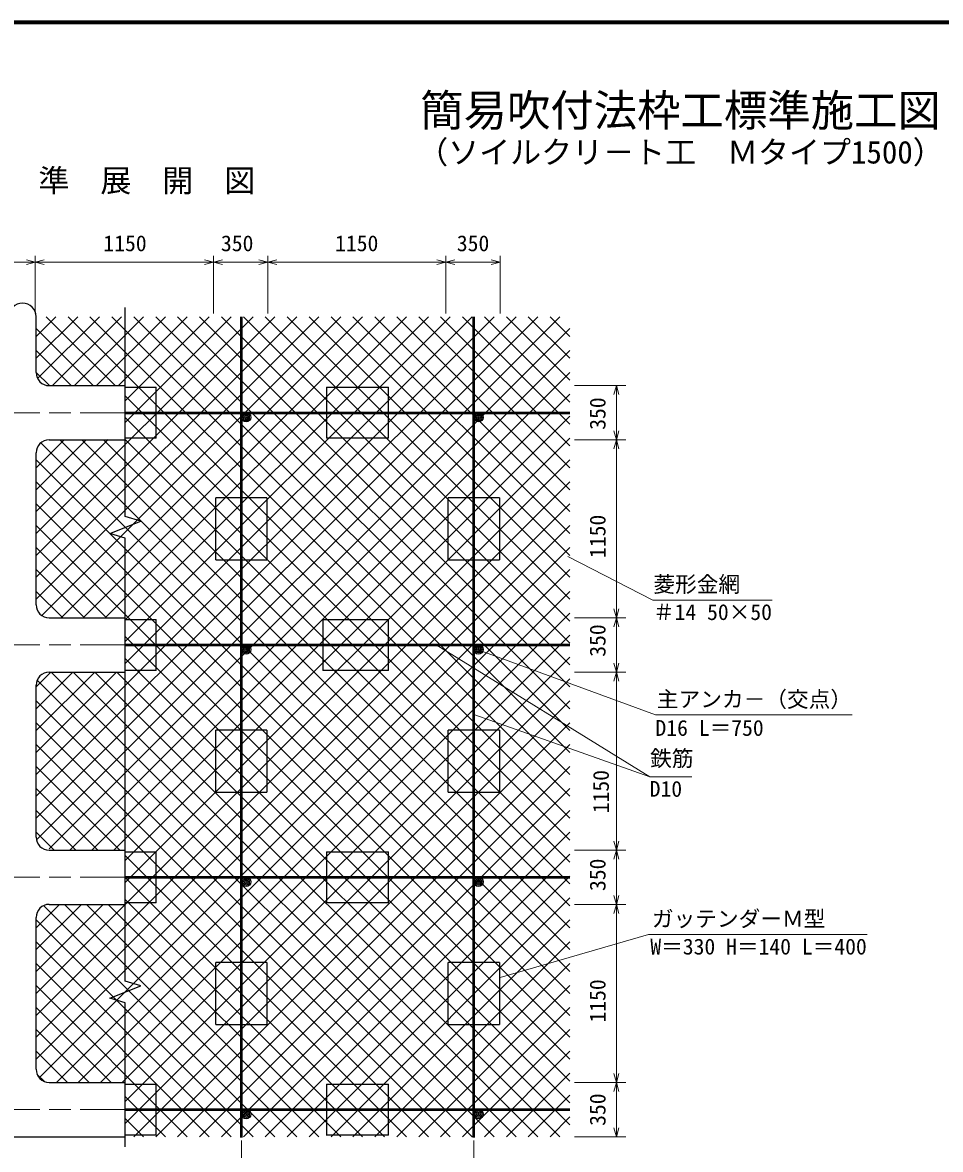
# Model space of a CAD drawing. Units: millimetres, scale not verified. Extents: x 400 to 16400, y 400 to 11650.
# Drawn here: x 4758 to 10682, y 4203 to 11480 of the extents above; entities that cross this region are included whole.
import ezdxf
from ezdxf.enums import TextEntityAlignment as Align

# ---------------------------------------------------------------- set-up
doc = ezdxf.new("R2010")
doc.units = ezdxf.units.MM
doc.header["$LTSCALE"] = 40
doc.linetypes.add('CHAIN', pattern=[18.5, 12, -1.5, 3.5, -1.5])
for name, color, linetype, lineweight in [('C-BMK', 2, 'CHAIN', 13), ('C-STR', 1, 'Continuous', 25), ('C-STR-DIM', 1, 'Continuous', 13), ('C-STR-HTXT', 1, 'Continuous', 13), ('C-TTL', 2, 'Continuous', 70)]:
    doc.layers.add(name, color=color, linetype=linetype, lineweight=lineweight)
doc.layers.add('C-TTL-TXT', color=7, linetype='Continuous')
doc.styles.add('ＭＳ ゴシック', font='')
doc.styles.get('ＭＳ ゴシック').set_extended_font_data('MS Gothic')

msp = doc.modelspace()

# ---------------------------------------------------------------- linework, layer by layer
at = {"layer": 'C-BMK'}
for p, q in [((1430.83, 8960.55), (5420.83, 8960.55)), ((1430.83, 7460.55), (5420.83, 7460.55)), ((1430.83, 5960.55), (5420.83, 5960.55)), ((1430.83, 4460.55), (5420.83, 4460.55))]:
    msp.add_line(p, q, dxfattribs=at)
at = {"layer": 'C-STR', "color": 7}
for p, q in [((5420.83, 8290.55), (5420.83, 9640.55)), ((4845.83, 9220.55), (4845.83, 9580.55)), ((4930.83, 9135.55), (5420.83, 9135.55)), ((4930.83, 8785.55), (5420.83, 8785.55)), ((4845.83, 7720.55), (4845.83, 8700.55)), ((5320.83, 8180.55), (5520.83, 8260.55)), ((5520.83, 8260.55), (5420.83, 8290.55)), ((5420.83, 8150.55), (5320.83, 8180.55)), ((5420.83, 5290.55), (5420.83, 8150.55)), ((4930.83, 7635.55), (5420.83, 7635.55)), ((4930.83, 7285.55), (5420.83, 7285.55)), ((4845.83, 6220.55), (4845.83, 7200.55)), ((4930.83, 6135.55), (5420.83, 6135.55)), ((4930.83, 5785.55), (5420.83, 5785.55)), ((4845.83, 4720.55), (4845.83, 5700.55)), ((5320.83, 5180.55), (5520.83, 5260.55)), ((5520.83, 5260.55), (5420.83, 5290.55)), ((5420.83, 5150.55), (5320.83, 5180.55)), ((5420.83, 4220.55), (5420.83, 5150.55)), ((4930.83, 4635.55), (5420.83, 4635.55)), ((1490.83, 4285.55), (5420.83, 4285.55))]:
    msp.add_line(p, q, dxfattribs=at)
at = {"layer": 'C-STR'}
for p, q in [((4845.83, 9453.19), (4973.19, 9580.55)), ((5114.61, 9580.55), (4845.83, 9311.77)), ((6245.98, 9580.55), (4845.83, 8180.4)), ((4845.83, 8038.97), (6387.41, 9580.55)), ((6528.83, 9580.55), (4845.83, 7897.55)), ((4845.83, 7756.13), (6670.25, 9580.55)), ((4845.83, 6624.76), (7801.62, 9580.55)), ((7943.04, 9580.55), (4845.83, 6483.34)), ((4845.83, 6341.92), (8084.46, 9580.55)), ((8225.88, 9580.55), (4847.78, 6202.45)), ((4855.9, 9180.42), (5256.04, 9580.55)), ((6811.67, 9580.55), (4882.06, 7650.93)), ((4910.78, 9580.55), (5355.78, 9135.55)), ((5397.46, 9580.55), (4952.46, 9135.55)), ((5008.09, 7635.55), (6953.09, 9580.55)), ((8290.83, 6341.92), (5052.2, 9580.55)), ((5093.88, 9135.55), (5538.88, 9580.55)), ((7094.51, 9580.55), (5149.51, 7635.55)), ((5193.63, 9580.55), (8290.83, 6483.34)), ((5680.3, 9580.55), (5234.3, 9134.55)), ((5290.93, 7635.55), (7235.93, 9580.55)), ((8290.83, 6624.76), (5335.05, 9580.55)), ((5376.72, 9135.55), (5821.72, 9580.55)), ((7660.2, 9580.55), (5419.83, 7340.18)), ((5963.14, 9580.55), (5420.83, 9038.24)), ((5420.83, 8896.82), (6104.56, 9580.55)), ((5420.83, 7482.6), (7518.78, 9580.55)), ((7377.36, 9580.55), (5420.83, 7624.02)), ((5476.47, 9580.55), (8290.83, 6766.18)), ((8290.83, 6907.6), (5617.89, 9580.55)), ((5759.31, 9580.55), (8290.83, 7049.02)), ((8290.83, 7190.45), (5900.73, 9580.55)), ((6042.15, 9580.55), (8290.83, 7331.87)), ((8290.83, 7473.29), (6183.57, 9580.55)), ((6325, 9580.55), (8290.83, 7614.71)), ((8290.83, 7756.13), (6466.42, 9580.55)), ((6607.84, 9580.55), (8290.83, 7897.55)), ((8290.83, 8038.97), (6749.26, 9580.55)), ((6890.68, 9580.55), (8290.83, 8180.4)), ((8290.83, 8321.82), (7032.1, 9580.55)), ((7173.52, 9580.55), (8290.83, 8463.24)), ((8290.83, 8604.66), (7314.95, 9580.55)), ((7456.37, 9580.55), (8290.83, 8746.08)), ((8290.83, 8887.5), (7597.79, 9580.55)), ((7739.21, 9580.55), (8290.83, 9028.92)), ((8290.83, 9170.35), (7880.63, 9580.55)), ((8022.05, 9580.55), (8290.83, 9311.77)), ((8290.83, 9453.19), (8163.47, 9580.55)), ((5214.36, 9135.55), (4845.83, 9504.08)), ((4930.83, 6144.08), (8290.83, 9504.08)), ((4845.83, 9362.65), (5072.94, 9135.55)), ((8290.83, 9362.65), (5063.73, 6135.55)), ((4931.52, 9135.55), (4845.83, 9221.23)), ((5205.15, 6135.55), (8290.83, 9221.23)), ((8290.83, 9079.81), (5346.57, 6135.55)), ((5420.83, 9070.5), (8290.83, 6200.5)), ((5420.83, 6068.39), (8290.83, 8938.39)), ((8290.83, 6059.08), (5420.83, 8929.08)), ((4845.83, 8321.82), (5310.56, 8786.55)), ((4845.83, 8604.66), (5026.72, 8785.55)), ((5168.14, 8785.55), (4845.83, 8463.24)), ((4876.71, 8766.09), (8290.83, 5351.97)), ((8290.83, 5493.39), (4998.68, 8785.55)), ((5140.1, 8785.55), (8290.83, 5634.81)), ((8290.83, 5776.23), (5281.52, 8785.55)), ((8290.83, 8796.97), (5420.83, 5926.97)), ((5420.83, 8787.65), (8290.83, 5917.65)), ((4845.83, 5210.55), (8290.83, 8655.55)), ((8290.83, 5210.55), (4845.83, 8655.55)), ((8290.83, 8514.13), (4845.83, 5069.13)), ((4845.83, 8514.13), (8290.83, 5069.13)), ((4845.83, 4927.7), (8290.83, 8372.7)), ((8290.83, 4927.7), (4845.83, 8372.7)), ((8290.83, 8231.28), (4845.83, 4786.28)), ((4845.83, 8231.28), (8290.83, 4786.28)), ((5300.15, 7635.55), (4845.83, 8089.86)), ((4866.25, 4665.28), (8290.83, 8089.86)), ((4845.83, 7948.44), (5158.73, 7635.55)), ((8290.83, 7948.44), (4977.44, 4635.05)), ((5017.31, 7635.55), (4845.83, 7807.02)), ((5118.36, 4634.55), (8290.83, 7807.02)), ((8290.83, 7665.6), (5260.78, 4635.55)), ((5402.2, 4635.55), (8290.83, 7524.18)), ((8290.83, 4644.86), (5420.83, 7514.86)), ((8290.83, 7382.75), (5420.83, 4512.75)), ((5420.83, 7373.44), (8290.83, 4503.44)), ((4845.83, 6907.6), (5223.78, 7285.55)), ((5365.2, 7285.55), (4845.83, 6766.18)), ((5082.36, 7285.55), (4845.83, 7049.02)), ((4845.83, 7190.45), (4940.39, 7285.01)), ((4943.04, 7285.55), (7943.04, 4285.55)), ((8084.46, 4285.55), (5084.46, 7285.55)), ((5225.88, 7285.55), (8225.88, 4285.55)), ((8290.83, 4362.02), (5367.31, 7285.55)), ((7801.62, 4285.55), (4852.84, 7234.33)), ((5419.83, 4370.33), (8290.83, 7241.33)), ((4845.83, 7099.91), (7660.2, 4285.55)), ((8290.83, 7099.91), (5476.47, 4285.55)), ((7518.78, 4285.55), (4845.83, 6958.49)), ((5617.89, 4285.55), (8290.83, 6958.49)), ((4845.83, 6817.07), (7377.36, 4285.55)), ((8290.83, 6817.07), (5759.31, 4285.55)), ((5385.93, 6135.55), (4845.83, 6675.65)), ((5900.73, 4285.55), (8290.83, 6675.65)), ((4845.83, 6534.23), (5244.51, 6135.55)), ((8290.83, 6534.23), (6042.15, 4285.55)), ((5103.09, 6135.55), (4845.83, 6392.81)), ((6183.57, 4285.55), (8290.83, 6392.81)), ((4845.83, 6251.38), (4961.67, 6135.55)), ((8290.83, 6251.38), (6325, 4285.55)), ((7235.93, 4285.55), (5420.83, 6100.65)), ((6466.42, 4285.55), (8290.83, 6109.96)), ((8290.83, 5968.54), (6607.84, 4285.55)), ((5419.51, 5960.55), (7094.51, 4285.55)), ((6749.26, 4285.55), (8290.83, 5827.12)), ((4845.83, 5493.39), (5137.99, 5785.55)), ((5279.41, 5785.55), (4845.83, 5351.97)), ((4996.57, 5785.55), (4845.83, 5634.81)), ((6387.41, 4285.55), (4894.22, 5778.73)), ((5028.83, 5785.55), (6528.83, 4285.55)), ((6670.25, 4285.55), (5170.25, 5785.55)), ((5311.67, 5785.55), (6811.67, 4285.55)), ((6953.09, 4285.55), (5420.83, 5817.81)), ((4845.83, 5685.7), (6245.98, 4285.55)), ((8290.83, 5685.7), (6890.68, 4285.55)), ((6104.56, 4285.55), (4845.83, 5544.28)), ((7032.1, 4285.55), (8290.83, 5544.28)), ((4845.83, 5402.86), (5963.14, 4285.55)), ((8290.83, 5402.86), (7173.52, 4285.55)), ((5821.72, 4285.55), (4845.83, 5261.43)), ((7314.95, 4285.55), (8290.83, 5261.43)), ((4845.83, 5120.01), (5330.3, 4635.55)), ((8290.83, 5120.01), (7456.37, 4285.55)), ((5188.38, 4636.05), (4845.83, 4978.59)), ((7597.79, 4285.55), (8290.83, 4978.59)), ((4845.83, 4837.17), (5047.46, 4635.55)), ((8290.83, 4837.17), (7739.21, 4285.55)), ((4900.4, 4641.18), (4851.47, 4690.11)), ((7880.63, 4285.55), (8290.83, 4695.75)), ((5420.83, 4545.01), (5680.3, 4285.55)), ((8290.83, 4554.33), (8022.05, 4285.55)), ((5538.88, 4285.55), (5420.83, 4403.59)), ((8163.47, 4285.55), (8290.83, 4412.91))]:
    msp.add_line(p, q, dxfattribs=at)
at = {"layer": 'C-STR', "color": 7, "lineweight": 50}
for p, q in [((6170.83, 4280.55), (6170.83, 9580.55)), ((7670.83, 4280.55), (7670.83, 9580.55)), ((5420.83, 8960.55), (8290.83, 8960.55)), ((5420.83, 7460.55), (8290.83, 7460.55)), ((5420.83, 5960.55), (8290.83, 5960.55)), ((5420.83, 4460.55), (8290.83, 4460.55))]:
    msp.add_line(p, q, dxfattribs=at)
at = {"layer": 'C-STR', "color": 6}
for p, q in [((5420.83, 9125.55), (5620.83, 9125.55)), ((5620.83, 8795.55), (5620.83, 9125.55)), ((6720.83, 9125.55), (7120.83, 9125.55)), ((6720.83, 9125.55), (6720.83, 8795.55)), ((7120.83, 8795.55), (7120.83, 9125.55)), ((5620.83, 8795.55), (5420.83, 8795.55)), ((7120.83, 8795.55), (6720.83, 8795.55)), ((6720.83, 8790.6), (6720.83, 8790.55)), ((6335.83, 8410.55), (6005.83, 8410.55)), ((6005.83, 8010.55), (6005.83, 8410.55)), ((6335.83, 8410.55), (6335.83, 8010.55)), ((7835.83, 8410.55), (7505.83, 8410.55)), ((7505.83, 8010.55), (7505.83, 8410.55)), ((7835.83, 8410.55), (7835.83, 8010.55)), ((6005.83, 8010.55), (6335.83, 8010.55)), ((7505.83, 8010.55), (7835.83, 8010.55)), ((5420.83, 7625.55), (5620.83, 7625.55)), ((5620.83, 7295.55), (5620.83, 7625.55)), ((6696.83, 7625.55), (7120.83, 7625.55)), ((6696.83, 7625.55), (6696.83, 7295.55)), ((7120.83, 7295.55), (7120.83, 7625.55)), ((5620.83, 7295.55), (5420.83, 7295.55)), ((7120.83, 7295.55), (6696.83, 7295.55)), ((6335.83, 6910.55), (6005.83, 6910.55)), ((6005.83, 6510.55), (6005.83, 6910.55)), ((6335.83, 6910.55), (6335.83, 6510.55)), ((7835.83, 6910.55), (7505.83, 6910.55)), ((7505.83, 6510.55), (7505.83, 6910.55)), ((7835.83, 6910.55), (7835.83, 6510.55)), ((6005.83, 6510.55), (6335.83, 6510.55)), ((7505.83, 6510.55), (7835.83, 6510.55)), ((5420.83, 6125.55), (5620.83, 6125.55)), ((5620.83, 5795.55), (5620.83, 6125.55)), ((6720.83, 6125.55), (7120.83, 6125.55)), ((6720.83, 6125.55), (6720.83, 5795.55)), ((7120.83, 5795.55), (7120.83, 6125.55)), ((5620.83, 5795.55), (5420.83, 5795.55)), ((7120.83, 5795.55), (6720.83, 5795.55)), ((6720.83, 5790.6), (6720.83, 5790.55)), ((6335.83, 5410.55), (6005.83, 5410.55)), ((6005.83, 5010.55), (6005.83, 5410.55)), ((6335.83, 5410.55), (6335.83, 5010.55)), ((7835.83, 5410.55), (7505.83, 5410.55)), ((7505.83, 5010.55), (7505.83, 5410.55)), ((7835.83, 5410.55), (7835.83, 5010.55)), ((6005.83, 5010.55), (6335.83, 5010.55)), ((7505.83, 5010.55), (7835.83, 5010.55)), ((5420.83, 4625.55), (5620.83, 4625.55)), ((5620.83, 4295.55), (5620.83, 4625.55)), ((6720.83, 4625.55), (7120.83, 4625.55)), ((6720.83, 4625.55), (6720.83, 4295.55)), ((7120.83, 4295.55), (7120.83, 4625.55)), ((5620.83, 4295.55), (5420.83, 4295.55)), ((7120.83, 4295.55), (6720.83, 4295.55)), ((6720.83, 4290.6), (6720.83, 4290.55))]:
    msp.add_line(p, q, dxfattribs=at)
at = {"layer": 'C-STR', "color": 7}
for centre, radius in [((6200.83, 8930.55), 30), ((6200.83, 8930.55), 21), ((7700.83, 8930.55), 30), ((7700.83, 8930.55), 21), ((6200.83, 8930.55), 12), ((6200.83, 8930.55), 3), ((7700.83, 8930.55), 12), ((7700.83, 8930.55), 3), ((6200.83, 7430.55), 30), ((6200.83, 7430.55), 21), ((6200.83, 7430.55), 12), ((6200.83, 7430.55), 3), ((7700.83, 7430.55), 30), ((7700.83, 7430.55), 21), ((7700.83, 7430.55), 12), ((7700.83, 7430.55), 3), ((6200.83, 5930.55), 30), ((6200.83, 5930.55), 21), ((6200.83, 5930.55), 12), ((6200.83, 5930.55), 3), ((7700.83, 5930.55), 30), ((7700.83, 5930.55), 21), ((7700.83, 5930.55), 12), ((7700.83, 5930.55), 3), ((6200.83, 4430.55), 30), ((6200.83, 4430.55), 21), ((6200.83, 4430.55), 12), ((7700.83, 4430.55), 30), ((7700.83, 4430.55), 21), ((7700.83, 4430.55), 12), ((6200.83, 4430.55), 3), ((7700.83, 4430.55), 3)]:
    msp.add_circle(centre, radius, dxfattribs=at)
for centre, radius, start, end in [((4758.33, 9580.55), 87.5, 359.99992, 179.99992), ((4930.83, 9220.55), 85, 180, 270), ((4930.83, 8700.55), 85, 90, 180), ((4930.83, 7720.55), 85, 180, 270), ((4930.83, 7200.55), 85, 90, 180), ((4930.83, 6220.55), 85, 180, 270), ((4930.83, 5700.55), 85, 90, 180), ((4930.83, 4720.55), 85, 180, 270)]:
    msp.add_arc(centre, radius, start, end, dxfattribs=at)
at = {"layer": 'C-STR-DIM'}
for p, q in [((4840.83, 9600.55), (4840.83, 9972.55)), ((5990.83, 9600.55), (5990.83, 9972.55)), ((6340.83, 9600.55), (6340.83, 9972.55)), ((7490.83, 9600.55), (7490.83, 9972.55)), ((7840.83, 9600.55), (7840.83, 9972.55)), ((4490.83, 9932.55), (4840.83, 9932.55)), ((4840.83, 9932.55), (4782.88, 9948.08)), ((4840.83, 9932.55), (4782.88, 9917.02)), ((4840.83, 9932.55), (4898.79, 9948.08)), ((4840.83, 9932.55), (4898.79, 9917.02)), ((4840.83, 9932.55), (5990.83, 9932.55)), ((5990.83, 9932.55), (5932.88, 9948.08)), ((5990.83, 9932.55), (5932.88, 9917.02)), ((5990.83, 9932.55), (6048.79, 9948.08)), ((5990.83, 9932.55), (6048.79, 9917.02)), ((5990.83, 9932.55), (6340.83, 9932.55)), ((6340.83, 9932.55), (6282.88, 9948.08)), ((6340.83, 9932.55), (6282.88, 9917.02)), ((6340.83, 9932.55), (6398.79, 9948.08)), ((6340.83, 9932.55), (6398.79, 9917.02)), ((6340.83, 9932.55), (7490.83, 9932.55)), ((7490.83, 9932.55), (7432.88, 9948.08)), ((7490.83, 9932.55), (7432.88, 9917.02)), ((7490.83, 9932.55), (7548.79, 9948.08)), ((7490.83, 9932.55), (7548.79, 9917.02)), ((7490.83, 9932.55), (7840.83, 9932.55)), ((7840.83, 9932.55), (7782.88, 9948.08)), ((7840.83, 9932.55), (7782.88, 9917.02)), ((8320.83, 9135.55), (8650.83, 9135.55)), ((8590.83, 9135.55), (8575.3, 9077.59)), ((8590.83, 9135.55), (8606.36, 9077.59)), ((8590.83, 9135.55), (8590.83, 8785.55)), ((8590.83, 8785.55), (8575.3, 8843.5)), ((8590.83, 8785.55), (8606.36, 8843.5)), ((8320.83, 8785.55), (8650.83, 8785.55)), ((8590.83, 8785.55), (8575.3, 8727.59)), ((8590.83, 8785.55), (8606.36, 8727.59)), ((8590.83, 8785.55), (8590.83, 7635.55)), ((8590.83, 7635.55), (8575.3, 7693.5)), ((8590.83, 7635.55), (8606.36, 7693.5)), ((8320.83, 7635.55), (8650.83, 7635.55)), ((8590.83, 7635.55), (8575.3, 7577.59)), ((8590.83, 7635.55), (8606.36, 7577.59)), ((8590.83, 7635.55), (8590.83, 7285.55)), ((8320.83, 7285.55), (8650.83, 7285.55)), ((8590.83, 7285.55), (8575.3, 7343.5)), ((8590.83, 7285.55), (8575.3, 7227.59)), ((8590.83, 7285.55), (8606.36, 7343.5)), ((8590.83, 7285.55), (8606.36, 7227.59)), ((8590.83, 7285.55), (8590.83, 6135.55)), ((8590.83, 6135.55), (8575.3, 6193.5)), ((8590.83, 6135.55), (8606.36, 6193.5)), ((8320.83, 6135.55), (8650.83, 6135.55)), ((8590.83, 6135.55), (8575.3, 6077.59)), ((8590.83, 6135.55), (8606.36, 6077.59)), ((8590.83, 6135.55), (8590.83, 5785.55)), ((8590.83, 5785.55), (8575.3, 5843.5)), ((8590.83, 5785.55), (8606.36, 5843.5)), ((8320.83, 5785.55), (8650.83, 5785.55)), ((8590.83, 5785.55), (8575.3, 5727.59)), ((8590.83, 5785.55), (8606.36, 5727.59)), ((8590.83, 5785.55), (8590.83, 4635.55)), ((8590.83, 4635.55), (8575.3, 4693.5)), ((8590.83, 4635.55), (8606.36, 4693.5)), ((8320.83, 4635.55), (8650.83, 4635.55)), ((8590.83, 4635.55), (8575.3, 4577.59)), ((8590.83, 4635.55), (8606.36, 4577.59)), ((8590.83, 4635.55), (8590.83, 4285.55)), ((8590.83, 4285.55), (8575.3, 4343.5)), ((8590.83, 4285.55), (8606.36, 4343.5)), ((6170.83, 4260.55), (6170.83, 3945.55)), ((6170.83, 4250.55), (6170.83, 3925.55)), ((7670.83, 4260.55), (7670.83, 3945.55)), ((8320.83, 4285.55), (8650.83, 4285.55))]:
    msp.add_line(p, q, dxfattribs=at)
at = {"layer": 'C-STR-HTXT'}
for p, q in [((8276.82, 8031.1), (8826.82, 7751.1)), ((8826.82, 7751.1), (9596.82, 7751.1)), ((7426.78, 7460.55), (8805.83, 6609.5)), ((7697.9, 7429.91), (8843.2, 7008.53)), ((7670.83, 7010.91), (8805.83, 6609.5)), ((8843.2, 7008.53), (10112.09, 7008.53)), ((8805.83, 6609.5), (9078.33, 6609.5)), ((7840.83, 5312.52), (8798.33, 5591.05)), ((8798.33, 5591.05), (10209.83, 5591.05))]:
    msp.add_line(p, q, dxfattribs=at)
at = {"layer": 'C-TTL'}
msp.add_lwpolyline([(400, 400), (16400, 400), (16400, 11480), (400, 11480)], close=True, dxfattribs=at)

# ---------------------------------------------------------------- texts
at = {"layer": 'C-STR-DIM', "color": 7, "style": 'ＭＳ ゴシック'}
for s, p in [('1150', (5280, 9972.55)), ('350', (6038.85, 9972.55)), ('1150', (6775.38, 9972.55)), ('350', (7561.21, 9972.55)), ('菱形金網', (8829.54, 7770.91)), ('＃14 50×50', (8826.82, 7591.1)), ('主アンカ－（交点）', (8852.09, 7028.35)), ('D16 L＝750', (8843.2, 6843.13)), ('鉄筋', (8808.55, 6646.31)), ('D10', (8805.83, 6449.5)), ('ガッテンダーＭ型 ', (8820.05, 5610.86)), ('W＝330 H＝140 L＝400', (8809.83, 5431.05))]:
    msp.add_text(s, height=102.6, dxfattribs=at).set_placement(p, align=Align.BOTTOM_LEFT)
for s, p in [('350', (8551.7, 8850.25)), ('1150', (8551.7, 8022.56)), ('350', (8551.7, 7384.66)), ('1150', (8573.2, 6374.16)), ('350', (8551.7, 5871.91)), ('1150', (8551.7, 5022.56)), ('350', (8551.7, 4355.51))]:
    msp.add_text(s, height=102.6, rotation=90, dxfattribs=at).set_placement(p, align=Align.BOTTOM_LEFT)
at = {"layer": 'C-TTL-TXT', "color": 3, "style": 'ＭＳ ゴシック'}
for s, height, p in [('簡易吹付法枠工標準施工図', 205.3, (9004.69, 10748.72)), ('（ソイルクリ－ト工\u3000Ｍタイプ1500）', 146.6, (9004.69, 10525.67))]:
    msp.add_text(s, height=height, dxfattribs=at).set_placement(p, align=Align.BOTTOM_CENTER)
at = {"layer": 'C-TTL-TXT', "style": 'ＭＳ ゴシック'}
msp.add_text('標\u3000準\u3000展\u3000開\u3000図', height=146.6, dxfattribs=at).set_placement((4460.75, 10341.88), align=Align.BOTTOM_LEFT)

doc.saveas('drawing.dxf')
